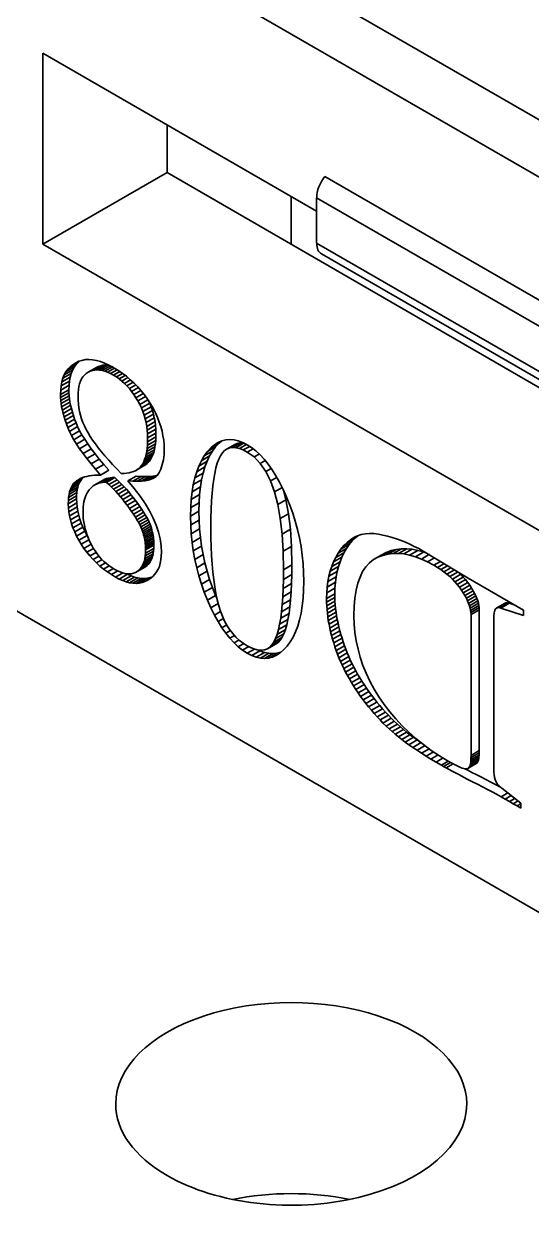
# Model space of a CAD drawing. Header units: millimetres. Extents: x -70 to 70, y -99 to 99.
# Drawn here: x 20.6 to 24.94, y -39.82 to -29.53 of the extents above; entities that cross this region are included whole.
import ezdxf

# ---------------------------------------------------------------- set-up
doc = ezdxf.new("R2010")
doc.units = ezdxf.units.MM
doc.layers.add('粗实线层', color=7, linetype='Continuous', lineweight=35)

msp = doc.modelspace()

# ---------------------------------------------------------------- linework, layer by layer
at = {"layer": '粗实线层', "color": 7, "lineweight": 35}
for p, q in [((31.012, -33.824), (20.123, -27.537)), ((30.8, -34.191), (19.911, -27.904)), ((20.759, -31.415), (20.759, -29.782)), ((20.759, -29.782), (23.098, -31.132)), ((21.82, -30.803), (21.82, -30.395)), ((20.759, -31.415), (21.82, -30.803)), ((29.952, -35.498), (21.82, -30.803)), ((27.412, -33.285), (23.169, -30.836)), ((22.881, -31.415), (22.881, -31.007)), ((23.098, -31.407), (23.098, -31.018)), ((23.098, -31.018), (27.341, -33.468)), ((29.952, -36.722), (20.759, -31.415)), ((27.341, -33.856), (23.098, -31.407)), ((27.382, -33.948), (23.14, -31.498)), ((20.942, -32.533), (21.013, -32.492)), ((20.956, -32.507), (21.027, -32.466)), ((20.956, -32.507), (20.973, -32.484)), ((20.973, -32.484), (21.044, -32.443)), ((20.973, -32.484), (20.992, -32.463)), ((20.992, -32.463), (21.063, -32.422)), ((20.992, -32.463), (21.014, -32.445)), ((21.001, -32.52), (21.013, -32.492)), ((21.013, -32.492), (21.027, -32.466)), ((21.014, -32.445), (21.053, -32.422)), ((21.014, -32.445), (21.039, -32.429)), ((21.027, -32.466), (21.044, -32.443)), ((21.039, -32.429), (21.065, -32.416)), ((21.044, -32.443), (21.063, -32.422)), ((21.063, -32.422), (21.073, -32.414)), ((21.065, -32.416), (21.093, -32.408)), ((21.093, -32.408), (21.122, -32.402)), ((21.122, -32.402), (21.152, -32.401)), ((21.145, -32.51), (21.216, -32.469)), ((21.152, -32.401), (21.184, -32.403)), ((21.163, -32.501), (21.234, -32.46)), ((21.182, -32.495), (21.253, -32.454)), ((21.201, -32.491), (21.182, -32.495)), ((21.184, -32.403), (21.216, -32.408)), ((21.201, -32.491), (21.272, -32.45)), ((21.222, -32.49), (21.201, -32.491)), ((21.216, -32.408), (21.25, -32.418)), ((21.234, -32.46), (21.216, -32.469)), ((21.222, -32.49), (21.292, -32.449)), ((21.243, -32.491), (21.222, -32.49)), ((21.253, -32.454), (21.234, -32.46)), ((21.243, -32.491), (21.314, -32.45)), ((21.265, -32.495), (21.243, -32.491)), ((21.25, -32.418), (21.286, -32.431)), ((21.272, -32.45), (21.253, -32.454)), ((21.265, -32.495), (21.336, -32.454)), ((21.292, -32.449), (21.272, -32.45)), ((21.286, -32.431), (21.322, -32.448)), ((21.288, -32.501), (21.359, -32.46)), ((21.314, -32.45), (21.292, -32.449)), ((21.312, -32.51), (21.372, -32.475)), ((21.336, -32.454), (21.314, -32.45)), ((21.322, -32.448), (21.36, -32.468)), ((21.337, -32.521), (21.394, -32.488)), ((21.36, -32.468), (21.399, -32.492)), ((21.399, -32.492), (21.436, -32.517)), ((20.915, -32.626), (20.985, -32.585)), ((20.915, -32.626), (20.921, -32.592)), ((20.921, -32.592), (20.992, -32.551)), ((20.921, -32.592), (20.93, -32.561)), ((20.93, -32.561), (21.001, -32.52)), ((20.93, -32.561), (20.942, -32.533)), ((20.942, -32.533), (20.956, -32.507)), ((20.982, -32.621), (20.985, -32.585)), ((20.985, -32.585), (20.992, -32.551)), ((20.992, -32.551), (21.001, -32.52)), ((21.081, -32.586), (21.073, -32.608)), ((21.09, -32.567), (21.081, -32.586)), ((21.101, -32.549), (21.09, -32.567)), ((21.114, -32.534), (21.101, -32.549)), ((21.129, -32.521), (21.114, -32.534)), ((21.145, -32.51), (21.129, -32.521)), ((21.163, -32.501), (21.145, -32.51)), ((21.182, -32.495), (21.163, -32.501)), ((21.288, -32.501), (21.265, -32.495)), ((21.312, -32.51), (21.288, -32.501)), ((21.337, -32.521), (21.312, -32.51)), ((21.362, -32.535), (21.337, -32.521)), ((21.362, -32.535), (21.417, -32.504)), ((21.387, -32.55), (21.362, -32.535)), ((21.387, -32.55), (21.44, -32.52)), ((21.411, -32.567), (21.387, -32.55)), ((21.411, -32.567), (21.463, -32.537)), ((21.434, -32.585), (21.411, -32.567)), ((21.434, -32.585), (21.486, -32.555)), ((21.456, -32.605), (21.434, -32.585)), ((21.436, -32.517), (21.472, -32.544)), ((21.456, -32.605), (21.508, -32.575)), ((21.472, -32.544), (21.506, -32.573)), ((21.477, -32.626), (21.531, -32.595)), ((21.506, -32.573), (21.539, -32.603)), ((20.91, -32.701), (20.98, -32.66)), ((20.91, -32.701), (20.911, -32.662)), ((20.91, -32.726), (20.981, -32.685)), ((20.911, -32.662), (20.982, -32.621)), ((20.911, -32.662), (20.915, -32.626)), ((20.98, -32.66), (20.982, -32.621)), ((20.981, -32.685), (20.98, -32.66)), ((20.983, -32.71), (20.981, -32.685)), ((21.06, -32.686), (21.059, -32.716)), ((21.062, -32.657), (21.06, -32.686)), ((21.067, -32.632), (21.062, -32.657)), ((21.073, -32.608), (21.067, -32.632)), ((21.477, -32.626), (21.456, -32.605)), ((21.498, -32.649), (21.477, -32.626)), ((21.498, -32.649), (21.553, -32.617)), ((21.517, -32.673), (21.498, -32.649)), ((21.517, -32.673), (21.575, -32.64)), ((21.536, -32.699), (21.517, -32.673)), ((21.536, -32.699), (21.596, -32.665)), ((21.539, -32.603), (21.57, -32.635)), ((21.554, -32.727), (21.617, -32.69)), ((21.57, -32.635), (21.599, -32.668)), ((21.599, -32.668), (21.627, -32.704)), ((20.91, -32.726), (20.91, -32.701)), ((20.912, -32.751), (20.91, -32.726)), ((20.912, -32.751), (20.983, -32.71)), ((20.915, -32.778), (20.912, -32.751)), ((20.915, -32.778), (20.986, -32.737)), ((20.919, -32.805), (20.915, -32.778)), ((20.919, -32.805), (20.99, -32.764)), ((20.925, -32.833), (20.996, -32.792)), ((20.986, -32.737), (20.983, -32.71)), ((20.99, -32.764), (20.986, -32.737)), ((20.996, -32.792), (20.99, -32.764)), ((21.003, -32.82), (20.996, -32.792)), ((21.059, -32.716), (21.06, -32.748)), ((21.06, -32.748), (21.062, -32.781)), ((21.062, -32.781), (21.067, -32.813)), ((21.554, -32.727), (21.536, -32.699)), ((21.571, -32.755), (21.554, -32.727)), ((21.571, -32.755), (21.642, -32.715)), ((21.587, -32.785), (21.571, -32.755)), ((21.587, -32.785), (21.657, -32.744)), ((21.601, -32.815), (21.587, -32.785)), ((21.601, -32.815), (21.672, -32.774)), ((21.627, -32.704), (21.653, -32.74)), ((21.653, -32.74), (21.678, -32.779)), ((21.672, -32.774), (21.662, -32.755)), ((21.684, -32.805), (21.672, -32.774)), ((21.678, -32.779), (21.7, -32.818)), ((20.925, -32.833), (20.919, -32.805)), ((20.932, -32.861), (20.925, -32.833)), ((20.932, -32.861), (21.003, -32.82)), ((20.94, -32.89), (20.932, -32.861)), ((20.94, -32.89), (21.011, -32.85)), ((20.949, -32.92), (20.94, -32.89)), ((20.949, -32.92), (21.02, -32.88)), ((21.011, -32.85), (21.003, -32.82)), ((21.02, -32.88), (21.011, -32.85)), ((21.03, -32.91), (21.02, -32.88)), ((21.067, -32.813), (21.073, -32.845)), ((21.073, -32.845), (21.081, -32.876)), ((21.081, -32.876), (21.09, -32.907)), ((21.613, -32.846), (21.601, -32.815)), ((21.613, -32.846), (21.684, -32.805)), ((21.624, -32.877), (21.613, -32.846)), ((21.624, -32.877), (21.695, -32.836)), ((21.633, -32.908), (21.624, -32.877)), ((21.633, -32.908), (21.704, -32.867)), ((21.641, -32.94), (21.711, -32.899)), ((21.695, -32.836), (21.684, -32.805)), ((21.704, -32.867), (21.695, -32.836)), ((21.7, -32.818), (21.72, -32.857)), ((21.711, -32.899), (21.704, -32.867)), ((21.717, -32.931), (21.711, -32.899)), ((21.72, -32.857), (21.738, -32.896)), ((21.738, -32.896), (21.753, -32.935)), ((20.96, -32.951), (20.949, -32.92)), ((20.96, -32.951), (21.03, -32.91)), ((20.971, -32.983), (20.96, -32.951)), ((20.971, -32.983), (21.042, -32.942)), ((20.985, -33.015), (20.971, -32.983)), ((20.985, -33.015), (21.056, -32.974)), ((21.042, -32.942), (21.03, -32.91)), ((21.056, -32.974), (21.042, -32.942)), ((21.073, -33.009), (21.056, -32.974)), ((21.09, -32.907), (21.101, -32.938)), ((21.101, -32.938), (21.114, -32.968)), ((21.114, -32.968), (21.129, -32.999)), ((21.129, -32.999), (21.145, -33.028)), ((21.641, -32.94), (21.633, -32.908)), ((21.646, -32.972), (21.641, -32.94)), ((21.646, -32.972), (21.717, -32.931)), ((21.651, -33.004), (21.646, -32.972)), ((21.651, -33.004), (21.721, -32.963)), ((21.653, -33.037), (21.651, -33.004)), ((21.653, -33.037), (21.724, -32.996)), ((21.721, -32.963), (21.717, -32.931)), ((21.724, -32.996), (21.721, -32.963)), ((21.725, -33.029), (21.724, -32.996)), ((21.753, -32.935), (21.766, -32.974)), ((21.766, -32.974), (21.777, -33.013)), ((21.002, -33.05), (20.985, -33.015)), ((21.002, -33.05), (21.073, -33.009)), ((21.022, -33.086), (21.002, -33.05)), ((21.022, -33.086), (21.093, -33.045)), ((21.046, -33.124), (21.022, -33.086)), ((21.046, -33.124), (21.116, -33.083)), ((21.093, -33.045), (21.073, -33.009)), ((21.116, -33.083), (21.093, -33.045)), ((21.143, -33.122), (21.116, -33.083)), ((21.145, -33.028), (21.164, -33.059)), ((21.164, -33.059), (21.184, -33.09)), ((21.184, -33.09), (21.207, -33.122)), ((21.652, -33.133), (21.723, -33.092)), ((21.652, -33.133), (21.653, -33.103)), ((21.654, -33.07), (21.653, -33.037)), ((21.653, -33.103), (21.724, -33.062)), ((21.653, -33.103), (21.654, -33.07)), ((21.654, -33.07), (21.725, -33.029)), ((21.72, -33.121), (21.723, -33.092)), ((21.723, -33.092), (21.724, -33.062)), ((21.724, -33.062), (21.725, -33.029)), ((21.777, -33.013), (21.785, -33.052)), ((21.785, -33.052), (21.791, -33.091)), ((21.791, -33.091), (21.795, -33.13)), ((22.224, -33.131), (22.273, -33.103)), ((22.256, -33.11), (22.288, -33.096)), ((22.265, -33.116), (22.288, -33.096)), ((22.288, -33.096), (22.321, -33.087)), ((22.321, -33.087), (22.356, -33.084)), ((22.356, -33.084), (22.392, -33.087)), ((22.392, -33.087), (22.428, -33.095)), ((22.428, -33.095), (22.466, -33.109)), ((22.466, -33.109), (22.505, -33.129)), ((21.072, -33.163), (21.046, -33.124)), ((21.072, -33.163), (21.143, -33.122)), ((21.102, -33.205), (21.072, -33.163)), ((21.102, -33.205), (21.172, -33.164)), ((21.134, -33.248), (21.102, -33.205)), ((21.134, -33.248), (21.205, -33.207)), ((21.172, -33.164), (21.143, -33.122)), ((21.205, -33.207), (21.172, -33.164)), ((21.241, -33.252), (21.205, -33.207)), ((21.207, -33.122), (21.232, -33.155)), ((21.232, -33.155), (21.26, -33.189)), ((21.26, -33.189), (21.289, -33.225)), ((21.635, -33.235), (21.706, -33.195)), ((21.635, -33.235), (21.641, -33.213)), ((21.641, -33.213), (21.712, -33.172)), ((21.641, -33.213), (21.646, -33.188)), ((21.646, -33.188), (21.716, -33.147)), ((21.646, -33.188), (21.649, -33.162)), ((21.649, -33.162), (21.72, -33.121)), ((21.649, -33.162), (21.652, -33.133)), ((21.699, -33.215), (21.706, -33.195)), ((21.706, -33.195), (21.712, -33.172)), ((21.712, -33.172), (21.716, -33.147)), ((21.716, -33.147), (21.72, -33.121)), ((21.796, -33.192), (21.794, -33.214)), ((21.795, -33.13), (21.796, -33.169)), ((21.796, -33.169), (21.796, -33.192)), ((22.137, -33.225), (22.208, -33.184)), ((22.137, -33.225), (22.165, -33.188)), ((22.165, -33.188), (22.235, -33.148)), ((22.165, -33.188), (22.194, -33.157)), ((22.184, -33.225), (22.208, -33.184)), ((22.194, -33.157), (22.265, -33.116)), ((22.194, -33.157), (22.224, -33.131)), ((22.208, -33.184), (22.235, -33.148)), ((22.224, -33.131), (22.256, -33.11)), ((22.235, -33.148), (22.265, -33.116)), ((22.293, -33.198), (22.276, -33.223)), ((22.312, -33.179), (22.293, -33.198)), ((22.333, -33.165), (22.312, -33.179)), ((22.333, -33.165), (22.404, -33.124)), ((22.356, -33.156), (22.333, -33.165)), ((22.356, -33.156), (22.427, -33.116)), ((22.382, -33.153), (22.356, -33.156)), ((22.382, -33.153), (22.453, -33.112)), ((22.409, -33.155), (22.382, -33.153)), ((22.427, -33.116), (22.404, -33.124)), ((22.409, -33.155), (22.48, -33.114)), ((22.439, -33.162), (22.409, -33.155)), ((22.453, -33.112), (22.427, -33.116)), ((22.439, -33.162), (22.5, -33.127)), ((22.471, -33.174), (22.439, -33.162)), ((22.48, -33.114), (22.453, -33.112)), ((22.471, -33.174), (22.526, -33.143)), ((22.505, -33.192), (22.471, -33.174)), ((22.505, -33.129), (22.542, -33.153)), ((22.505, -33.192), (22.555, -33.163)), ((22.564, -33.234), (22.505, -33.192)), ((22.542, -33.153), (22.579, -33.182)), ((22.564, -33.234), (22.608, -33.209)), ((22.579, -33.182), (22.615, -33.215)), ((21.17, -33.293), (21.134, -33.248)), ((21.17, -33.293), (21.241, -33.252)), ((21.209, -33.339), (21.17, -33.293)), ((21.209, -33.339), (21.28, -33.298)), ((21.28, -33.298), (21.241, -33.252)), ((21.322, -33.347), (21.28, -33.298)), ((21.289, -33.225), (21.321, -33.261)), ((21.321, -33.261), (21.354, -33.298)), ((21.354, -33.298), (21.39, -33.336)), ((21.549, -33.351), (21.62, -33.31)), ((21.564, -33.342), (21.635, -33.301)), ((21.578, -33.332), (21.649, -33.291)), ((21.591, -33.32), (21.661, -33.279)), ((21.591, -33.32), (21.602, -33.307)), ((21.602, -33.307), (21.672, -33.266)), ((21.602, -33.307), (21.612, -33.292)), ((21.612, -33.292), (21.682, -33.251)), ((21.612, -33.292), (21.621, -33.275)), ((21.62, -33.31), (21.635, -33.301)), ((21.621, -33.275), (21.691, -33.234)), ((21.621, -33.275), (21.628, -33.256)), ((21.628, -33.256), (21.699, -33.215)), ((21.628, -33.256), (21.635, -33.235)), ((21.635, -33.301), (21.649, -33.291)), ((21.649, -33.291), (21.661, -33.279)), ((21.661, -33.279), (21.672, -33.266)), ((21.672, -33.266), (21.682, -33.251)), ((21.682, -33.251), (21.691, -33.234)), ((21.691, -33.234), (21.699, -33.215)), ((21.779, -33.299), (21.773, -33.318)), ((21.784, -33.278), (21.779, -33.299)), ((21.789, -33.258), (21.784, -33.278)), ((21.792, -33.236), (21.789, -33.258)), ((21.794, -33.214), (21.792, -33.236)), ((22.073, -33.36), (22.092, -33.311)), ((22.092, -33.311), (22.113, -33.266)), ((22.092, -33.311), (22.162, -33.27)), ((22.113, -33.266), (22.137, -33.225)), ((22.113, -33.266), (22.184, -33.225)), ((22.144, -33.319), (22.162, -33.27)), ((22.162, -33.27), (22.184, -33.225)), ((22.249, -33.288), (22.238, -33.328)), ((22.262, -33.253), (22.249, -33.288)), ((22.276, -33.223), (22.262, -33.253)), ((22.617, -33.29), (22.564, -33.234)), ((22.615, -33.215), (22.65, -33.253)), ((22.617, -33.29), (22.659, -33.265)), ((22.663, -33.358), (22.617, -33.29)), ((22.65, -33.253), (22.684, -33.296)), ((22.684, -33.296), (22.717, -33.343)), ((21.034, -33.448), (21.097, -33.411)), ((21.078, -33.419), (21.095, -33.412)), ((21.092, -33.42), (21.104, -33.407)), ((21.095, -33.412), (21.114, -33.405)), ((21.114, -33.405), (21.134, -33.4)), ((21.134, -33.4), (21.155, -33.395)), ((21.155, -33.395), (21.177, -33.392)), ((21.177, -33.392), (21.2, -33.39)), ((21.2, -33.39), (21.225, -33.388)), ((21.251, -33.388), (21.209, -33.339)), ((21.225, -33.388), (21.251, -33.388)), ((21.233, -33.459), (21.303, -33.418)), ((21.249, -33.455), (21.32, -33.414)), ((21.251, -33.388), (21.322, -33.347)), ((21.266, -33.452), (21.337, -33.411)), ((21.284, -33.45), (21.355, -33.41)), ((21.303, -33.418), (21.288, -33.424)), ((21.303, -33.451), (21.374, -33.41)), ((21.32, -33.414), (21.303, -33.418)), ((21.337, -33.411), (21.32, -33.414)), ((21.355, -33.41), (21.337, -33.411)), ((21.374, -33.41), (21.355, -33.41)), ((21.394, -33.428), (21.374, -33.41)), ((21.39, -33.336), (21.429, -33.375)), ((21.429, -33.375), (21.452, -33.375)), ((21.452, -33.375), (21.474, -33.373)), ((21.474, -33.373), (21.495, -33.37)), ((21.486, -33.438), (21.556, -33.397)), ((21.495, -33.37), (21.514, -33.365)), ((21.514, -33.365), (21.532, -33.359)), ((21.527, -33.441), (21.598, -33.4)), ((21.532, -33.359), (21.549, -33.351)), ((21.549, -33.351), (21.564, -33.342)), ((21.598, -33.4), (21.556, -33.397)), ((21.564, -33.342), (21.578, -33.332)), ((21.565, -33.442), (21.636, -33.401)), ((21.578, -33.332), (21.591, -33.32)), ((21.636, -33.401), (21.598, -33.4)), ((21.6, -33.441), (21.671, -33.4)), ((21.631, -33.438), (21.702, -33.397)), ((21.671, -33.4), (21.636, -33.401)), ((21.659, -33.432), (21.73, -33.391)), ((21.702, -33.397), (21.671, -33.4)), ((21.684, -33.424), (21.725, -33.4)), ((21.705, -33.415), (21.684, -33.424)), ((21.73, -33.391), (21.702, -33.397)), ((21.723, -33.403), (21.705, -33.415)), ((21.738, -33.389), (21.723, -33.403)), ((21.737, -33.389), (21.73, -33.391)), ((21.749, -33.373), (21.738, -33.389)), ((21.758, -33.355), (21.749, -33.373)), ((21.766, -33.337), (21.758, -33.355)), ((21.773, -33.318), (21.766, -33.337)), ((22.044, -33.47), (22.057, -33.413)), ((22.057, -33.413), (22.073, -33.36)), ((22.057, -33.413), (22.128, -33.372)), ((22.073, -33.36), (22.144, -33.319)), ((22.115, -33.429), (22.128, -33.372)), ((22.128, -33.372), (22.144, -33.319)), ((22.227, -33.374), (22.219, -33.424)), ((22.238, -33.328), (22.227, -33.374)), ((22.663, -33.358), (22.709, -33.331)), ((22.704, -33.439), (22.663, -33.358)), ((22.704, -33.439), (22.757, -33.408)), ((22.717, -33.343), (22.749, -33.394)), ((22.749, -33.394), (22.781, -33.45)), ((20.982, -33.554), (21.053, -33.513)), ((20.987, -33.531), (21.058, -33.491)), ((20.987, -33.531), (20.994, -33.511)), ((20.994, -33.511), (21.064, -33.47)), ((20.994, -33.511), (21.002, -33.492)), ((21.002, -33.492), (21.072, -33.451)), ((21.002, -33.492), (21.011, -33.475)), ((21.011, -33.475), (21.082, -33.434)), ((21.011, -33.475), (21.021, -33.461)), ((21.021, -33.461), (21.092, -33.42)), ((21.021, -33.461), (21.034, -33.448)), ((21.034, -33.448), (21.047, -33.437)), ((21.047, -33.437), (21.076, -33.42)), ((21.047, -33.437), (21.062, -33.428)), ((21.05, -33.538), (21.053, -33.513)), ((21.053, -33.513), (21.058, -33.491)), ((21.058, -33.491), (21.064, -33.47)), ((21.062, -33.428), (21.078, -33.419)), ((21.064, -33.47), (21.072, -33.451)), ((21.072, -33.451), (21.082, -33.434)), ((21.082, -33.434), (21.092, -33.42)), ((21.154, -33.516), (21.144, -33.531)), ((21.165, -33.503), (21.154, -33.516)), ((21.176, -33.491), (21.165, -33.503)), ((21.189, -33.481), (21.176, -33.491)), ((21.203, -33.472), (21.189, -33.481)), ((21.203, -33.472), (21.273, -33.431)), ((21.217, -33.465), (21.203, -33.472)), ((21.217, -33.465), (21.288, -33.424)), ((21.233, -33.459), (21.217, -33.465)), ((21.249, -33.455), (21.233, -33.459)), ((21.266, -33.452), (21.249, -33.455)), ((21.284, -33.45), (21.266, -33.452)), ((21.288, -33.424), (21.273, -33.431)), ((21.303, -33.451), (21.284, -33.45)), ((21.323, -33.469), (21.303, -33.451)), ((21.323, -33.469), (21.394, -33.428)), ((21.343, -33.488), (21.323, -33.469)), ((21.343, -33.488), (21.413, -33.448)), ((21.363, -33.509), (21.343, -33.488)), ((21.363, -33.509), (21.433, -33.468)), ((21.382, -33.529), (21.363, -33.509)), ((21.382, -33.529), (21.453, -33.489)), ((21.413, -33.448), (21.394, -33.428)), ((21.402, -33.551), (21.472, -33.51)), ((21.433, -33.468), (21.413, -33.448)), ((21.453, -33.489), (21.433, -33.468)), ((21.472, -33.51), (21.453, -33.489)), ((21.492, -33.533), (21.472, -33.51)), ((21.527, -33.441), (21.486, -33.438)), ((21.486, -33.438), (21.54, -33.504)), ((21.565, -33.442), (21.527, -33.441)), ((21.54, -33.504), (21.589, -33.568)), ((21.6, -33.441), (21.565, -33.442)), ((21.631, -33.438), (21.6, -33.441)), ((21.659, -33.432), (21.631, -33.438)), ((21.684, -33.424), (21.659, -33.432)), ((22.034, -33.531), (22.044, -33.47)), ((22.034, -33.531), (22.105, -33.49)), ((22.044, -33.47), (22.115, -33.429)), ((22.098, -33.556), (22.105, -33.49)), ((22.105, -33.49), (22.115, -33.429)), ((22.211, -33.48), (22.205, -33.542)), ((22.219, -33.424), (22.211, -33.48)), ((22.738, -33.533), (22.704, -33.439)), ((22.738, -33.533), (22.808, -33.492)), ((22.781, -33.45), (22.812, -33.511)), ((22.812, -33.511), (22.841, -33.576)), ((22.836, -33.599), (22.816, -33.52)), ((20.976, -33.634), (21.047, -33.593)), ((20.976, -33.634), (20.977, -33.605)), ((20.977, -33.605), (21.047, -33.565)), ((20.977, -33.605), (20.979, -33.579)), ((20.979, -33.579), (21.05, -33.538)), ((20.979, -33.579), (20.982, -33.554)), ((20.982, -33.554), (20.987, -33.531)), ((21.047, -33.565), (21.05, -33.538)), ((21.047, -33.593), (21.047, -33.565)), ((21.048, -33.627), (21.047, -33.593)), ((21.11, -33.617), (21.106, -33.637)), ((21.115, -33.598), (21.11, -33.617)), ((21.12, -33.58), (21.115, -33.598)), ((21.127, -33.562), (21.12, -33.58)), ((21.135, -33.546), (21.127, -33.562)), ((21.144, -33.531), (21.135, -33.546)), ((21.402, -33.551), (21.382, -33.529)), ((21.421, -33.574), (21.402, -33.551)), ((21.421, -33.574), (21.492, -33.533)), ((21.441, -33.597), (21.421, -33.574)), ((21.441, -33.597), (21.511, -33.557)), ((21.46, -33.622), (21.441, -33.597)), ((21.46, -33.622), (21.531, -33.581)), ((21.479, -33.647), (21.46, -33.622)), ((21.479, -33.647), (21.55, -33.606)), ((21.511, -33.557), (21.492, -33.533)), ((21.531, -33.581), (21.511, -33.557)), ((21.55, -33.606), (21.531, -33.581)), ((21.569, -33.632), (21.55, -33.606)), ((21.589, -33.568), (21.632, -33.632)), ((22.023, -33.666), (22.027, -33.596)), ((22.027, -33.596), (22.034, -33.531)), ((22.027, -33.596), (22.098, -33.556)), ((22.093, -33.625), (22.098, -33.556)), ((22.2, -33.608), (22.197, -33.68)), ((22.205, -33.542), (22.2, -33.608)), ((22.766, -33.64), (22.738, -33.533)), ((22.766, -33.64), (22.836, -33.599)), ((22.858, -33.719), (22.836, -33.599)), ((22.841, -33.576), (22.869, -33.645)), ((20.977, -33.668), (20.976, -33.634)), ((20.977, -33.668), (21.048, -33.627)), ((20.98, -33.702), (20.977, -33.668)), ((20.98, -33.702), (21.051, -33.661)), ((20.986, -33.736), (20.98, -33.702)), ((20.986, -33.736), (21.057, -33.696)), ((21.051, -33.661), (21.048, -33.627)), ((21.057, -33.696), (21.051, -33.661)), ((21.065, -33.73), (21.057, -33.696)), ((21.104, -33.659), (21.102, -33.681)), ((21.102, -33.681), (21.102, -33.704)), ((21.102, -33.704), (21.102, -33.733)), ((21.106, -33.637), (21.104, -33.659)), ((21.499, -33.673), (21.479, -33.647)), ((21.499, -33.673), (21.569, -33.632)), ((21.517, -33.699), (21.499, -33.673)), ((21.517, -33.699), (21.588, -33.658)), ((21.534, -33.724), (21.517, -33.699)), ((21.534, -33.724), (21.605, -33.683)), ((21.55, -33.747), (21.534, -33.724)), ((21.55, -33.747), (21.62, -33.706)), ((21.588, -33.658), (21.569, -33.632)), ((21.605, -33.683), (21.588, -33.658)), ((21.62, -33.706), (21.605, -33.683)), ((21.634, -33.729), (21.62, -33.706)), ((21.632, -33.632), (21.669, -33.694)), ((21.669, -33.694), (21.701, -33.756)), ((22.021, -33.739), (22.023, -33.666)), ((22.021, -33.739), (22.092, -33.698)), ((22.023, -33.666), (22.093, -33.625)), ((22.092, -33.698), (22.093, -33.625)), ((22.093, -33.774), (22.092, -33.698)), ((22.197, -33.68), (22.195, -33.757)), ((22.787, -33.76), (22.766, -33.64)), ((22.787, -33.76), (22.858, -33.719)), ((22.874, -33.852), (22.858, -33.719)), ((22.869, -33.645), (22.894, -33.713)), ((22.894, -33.713), (22.916, -33.783)), ((20.994, -33.771), (20.986, -33.736)), ((20.994, -33.771), (21.065, -33.73)), ((21.004, -33.805), (20.994, -33.771)), ((21.004, -33.805), (21.075, -33.765)), ((21.016, -33.84), (21.004, -33.805)), ((21.016, -33.84), (21.087, -33.799)), ((21.075, -33.765), (21.065, -33.73)), ((21.087, -33.799), (21.075, -33.765)), ((21.101, -33.834), (21.087, -33.799)), ((21.102, -33.733), (21.104, -33.761)), ((21.104, -33.761), (21.108, -33.79)), ((21.108, -33.79), (21.113, -33.818)), ((21.113, -33.818), (21.12, -33.847)), ((21.563, -33.77), (21.55, -33.747)), ((21.563, -33.77), (21.634, -33.729)), ((21.576, -33.791), (21.563, -33.77)), ((21.576, -33.791), (21.647, -33.751)), ((21.587, -33.812), (21.576, -33.791)), ((21.587, -33.812), (21.658, -33.771)), ((21.596, -33.831), (21.587, -33.812)), ((21.596, -33.831), (21.667, -33.791)), ((21.604, -33.85), (21.675, -33.809)), ((21.611, -33.867), (21.682, -33.826)), ((21.647, -33.751), (21.634, -33.729)), ((21.658, -33.771), (21.647, -33.751)), ((21.667, -33.791), (21.658, -33.771)), ((21.675, -33.809), (21.667, -33.791)), ((21.682, -33.826), (21.675, -33.809)), ((21.687, -33.842), (21.682, -33.826)), ((21.701, -33.756), (21.727, -33.817)), ((21.727, -33.817), (21.747, -33.876)), ((22.023, -33.815), (22.021, -33.739)), ((22.023, -33.815), (22.093, -33.774)), ((22.027, -33.89), (22.023, -33.815)), ((22.098, -33.849), (22.093, -33.774)), ((22.195, -33.757), (22.194, -33.839)), ((22.803, -33.893), (22.787, -33.76)), ((22.916, -33.783), (22.936, -33.854)), ((21.031, -33.875), (21.016, -33.84)), ((21.031, -33.875), (21.101, -33.834)), ((21.047, -33.91), (21.031, -33.875)), ((21.047, -33.91), (21.118, -33.869)), ((21.066, -33.945), (21.047, -33.91)), ((21.066, -33.945), (21.137, -33.904)), ((21.118, -33.869), (21.101, -33.834)), ((21.137, -33.904), (21.118, -33.869)), ((21.12, -33.847), (21.128, -33.875)), ((21.128, -33.875), (21.137, -33.902)), ((21.137, -33.902), (21.148, -33.93)), ((21.148, -33.93), (21.16, -33.958)), ((21.604, -33.85), (21.596, -33.831)), ((21.611, -33.867), (21.604, -33.85)), ((21.616, -33.883), (21.611, -33.867)), ((21.616, -33.883), (21.687, -33.842)), ((21.62, -33.899), (21.616, -33.883)), ((21.62, -33.899), (21.691, -33.858)), ((21.624, -33.914), (21.62, -33.899)), ((21.624, -33.914), (21.694, -33.873)), ((21.627, -33.929), (21.624, -33.914)), ((21.627, -33.929), (21.698, -33.888)), ((21.63, -33.944), (21.627, -33.929)), ((21.63, -33.944), (21.7, -33.903)), ((21.632, -33.959), (21.703, -33.918)), ((21.634, -33.973), (21.705, -33.932)), ((21.691, -33.858), (21.687, -33.842)), ((21.694, -33.873), (21.691, -33.858)), ((21.698, -33.888), (21.694, -33.873)), ((21.7, -33.903), (21.698, -33.888)), ((21.703, -33.918), (21.7, -33.903)), ((21.705, -33.932), (21.703, -33.918)), ((21.706, -33.947), (21.705, -33.932)), ((21.747, -33.876), (21.761, -33.935)), ((22.027, -33.89), (22.098, -33.849)), ((22.034, -33.964), (22.027, -33.89)), ((22.034, -33.964), (22.105, -33.923)), ((22.105, -33.923), (22.098, -33.849)), ((22.115, -33.996), (22.105, -33.923)), ((22.194, -33.839), (22.195, -33.922)), ((22.195, -33.922), (22.197, -34.002)), ((22.803, -33.893), (22.874, -33.852)), ((22.812, -34.039), (22.803, -33.893)), ((22.883, -33.998), (22.874, -33.852)), ((22.936, -33.854), (22.952, -33.926)), ((22.952, -33.926), (22.965, -33.998)), ((23.358, -33.964), (23.429, -33.924)), ((23.387, -33.941), (23.434, -33.914)), ((23.387, -33.941), (23.416, -33.923)), ((23.402, -33.951), (23.429, -33.924)), ((23.416, -33.923), (23.448, -33.908)), ((23.429, -33.924), (23.449, -33.907)), ((23.448, -33.908), (23.48, -33.897)), ((23.48, -33.897), (23.515, -33.89)), ((23.515, -33.89), (23.55, -33.887)), ((23.55, -33.887), (23.587, -33.889)), ((23.587, -33.889), (23.626, -33.894)), ((23.626, -33.894), (23.665, -33.902)), ((23.665, -33.902), (23.704, -33.912)), ((23.704, -33.912), (23.743, -33.922)), ((23.743, -33.922), (23.782, -33.935)), ((21.087, -33.98), (21.066, -33.945)), ((21.087, -33.98), (21.158, -33.939)), ((21.11, -34.015), (21.087, -33.98)), ((21.11, -34.015), (21.171, -33.98)), ((21.135, -34.048), (21.11, -34.015)), ((21.135, -34.048), (21.191, -34.015)), ((21.16, -33.958), (21.174, -33.985)), ((21.174, -33.985), (21.189, -34.012)), ((21.189, -34.012), (21.205, -34.037)), ((21.632, -33.959), (21.63, -33.944)), ((21.634, -33.973), (21.632, -33.959)), ((21.635, -33.988), (21.634, -33.973)), ((21.635, -33.988), (21.706, -33.947)), ((21.636, -34.002), (21.635, -33.988)), ((21.636, -34.002), (21.707, -33.961)), ((21.637, -34.016), (21.636, -34.002)), ((21.637, -34.016), (21.708, -33.975)), ((21.637, -34.029), (21.708, -33.989)), ((21.637, -34.055), (21.707, -34.015)), ((21.637, -34.029), (21.637, -34.016)), ((21.637, -34.055), (21.637, -34.029)), ((21.705, -34.039), (21.707, -34.015)), ((21.707, -33.961), (21.706, -33.947)), ((21.708, -33.975), (21.707, -33.961)), ((21.707, -34.015), (21.708, -33.989)), ((21.708, -33.989), (21.708, -33.975)), ((21.761, -33.935), (21.77, -33.993)), ((21.77, -33.993), (21.772, -34.05)), ((22.044, -34.037), (22.034, -33.964)), ((22.044, -34.037), (22.115, -33.996)), ((22.128, -34.068), (22.115, -33.996)), ((22.197, -34.002), (22.2, -34.077)), ((22.812, -34.039), (22.883, -33.998)), ((22.886, -34.157), (22.883, -33.998)), ((22.965, -33.998), (22.975, -34.072)), ((23.283, -34.057), (23.353, -34.016)), ((23.283, -34.057), (23.306, -34.023)), ((23.306, -34.023), (23.377, -33.982)), ((23.306, -34.023), (23.331, -33.992)), ((23.331, -33.992), (23.402, -33.951)), ((23.331, -33.992), (23.358, -33.964)), ((23.332, -34.052), (23.353, -34.016)), ((23.353, -34.016), (23.377, -33.982)), ((23.358, -33.964), (23.387, -33.941)), ((23.377, -33.982), (23.402, -33.951)), ((23.664, -34.075), (23.735, -34.034)), ((23.735, -34.034), (23.693, -34.05)), ((23.707, -34.065), (23.778, -34.024)), ((23.778, -34.024), (23.735, -34.034)), ((23.752, -34.059), (23.822, -34.019)), ((23.822, -34.019), (23.778, -34.024)), ((23.782, -33.935), (23.82, -33.948)), ((23.797, -34.059), (23.868, -34.018)), ((23.82, -33.948), (23.858, -33.963)), ((23.868, -34.018), (23.822, -34.019)), ((23.844, -34.063), (23.915, -34.023)), ((23.858, -33.963), (23.896, -33.98)), ((23.915, -34.023), (23.868, -34.018)), ((23.893, -34.073), (23.964, -34.032)), ((23.896, -33.98), (23.933, -33.998)), ((23.964, -34.032), (23.915, -34.023)), ((23.933, -33.998), (23.971, -34.017)), ((24.013, -34.046), (23.964, -34.032)), ((23.971, -34.017), (24.008, -34.038)), ((21.16, -34.08), (21.135, -34.048)), ((21.16, -34.08), (21.214, -34.049)), ((21.188, -34.11), (21.16, -34.08)), ((21.188, -34.11), (21.238, -34.081)), ((21.216, -34.139), (21.188, -34.11)), ((21.205, -34.037), (21.222, -34.061)), ((21.216, -34.139), (21.265, -34.11)), ((21.222, -34.061), (21.241, -34.084)), ((21.241, -34.084), (21.26, -34.106)), ((21.246, -34.166), (21.294, -34.138)), ((21.26, -34.106), (21.281, -34.126)), ((21.281, -34.126), (21.302, -34.145)), ((21.601, -34.176), (21.672, -34.135)), ((21.611, -34.16), (21.682, -34.119)), ((21.619, -34.142), (21.69, -34.102)), ((21.619, -34.142), (21.626, -34.123)), ((21.626, -34.123), (21.696, -34.082)), ((21.626, -34.123), (21.631, -34.102)), ((21.631, -34.102), (21.701, -34.061)), ((21.631, -34.102), (21.634, -34.08)), ((21.634, -34.08), (21.705, -34.039)), ((21.634, -34.08), (21.637, -34.055)), ((21.661, -34.149), (21.672, -34.135)), ((21.672, -34.135), (21.682, -34.119)), ((21.682, -34.119), (21.69, -34.102)), ((21.69, -34.102), (21.696, -34.082)), ((21.696, -34.082), (21.701, -34.061)), ((21.701, -34.061), (21.705, -34.039)), ((21.768, -34.114), (21.762, -34.142)), ((21.771, -34.083), (21.768, -34.114)), ((21.772, -34.05), (21.771, -34.083)), ((22.057, -34.109), (22.044, -34.037)), ((22.057, -34.109), (22.128, -34.068)), ((22.073, -34.181), (22.057, -34.109)), ((22.144, -34.14), (22.128, -34.068)), ((22.2, -34.077), (22.205, -34.149)), ((22.815, -34.198), (22.812, -34.039)), ((22.975, -34.072), (22.983, -34.146)), ((23.227, -34.17), (23.298, -34.129)), ((23.227, -34.17), (23.243, -34.13)), ((23.243, -34.13), (23.314, -34.089)), ((23.243, -34.13), (23.262, -34.092)), ((23.262, -34.092), (23.332, -34.052)), ((23.262, -34.092), (23.283, -34.057)), ((23.284, -34.17), (23.298, -34.129)), ((23.298, -34.129), (23.314, -34.089)), ((23.314, -34.089), (23.332, -34.052)), ((23.584, -34.111), (23.549, -34.139)), ((23.584, -34.111), (23.654, -34.07)), ((23.622, -34.09), (23.584, -34.111)), ((23.622, -34.09), (23.693, -34.05)), ((23.664, -34.075), (23.622, -34.09)), ((23.693, -34.05), (23.654, -34.07)), ((23.707, -34.065), (23.664, -34.075)), ((23.752, -34.059), (23.707, -34.065)), ((23.797, -34.059), (23.752, -34.059)), ((23.844, -34.063), (23.797, -34.059)), ((23.893, -34.073), (23.844, -34.063)), ((23.943, -34.087), (23.893, -34.073)), ((23.943, -34.087), (24.013, -34.046)), ((23.994, -34.106), (23.943, -34.087)), ((23.994, -34.106), (24.064, -34.065)), ((24.046, -34.13), (23.994, -34.106)), ((24.008, -34.038), (24.392, -34.27)), ((24.036, -34.055), (24.013, -34.046)), ((24.046, -34.13), (24.105, -34.097)), ((24.1, -34.159), (24.046, -34.13)), ((24.1, -34.159), (24.156, -34.127)), ((30.8, -40.478), (19.911, -34.191)), ((21.246, -34.166), (21.216, -34.139)), ((21.277, -34.192), (21.246, -34.166)), ((21.277, -34.192), (21.326, -34.164)), ((21.31, -34.216), (21.277, -34.192)), ((21.302, -34.145), (21.325, -34.163)), ((21.31, -34.216), (21.361, -34.187)), ((21.344, -34.239), (21.31, -34.216)), ((21.325, -34.163), (21.349, -34.18)), ((21.344, -34.239), (21.398, -34.208)), ((21.379, -34.261), (21.344, -34.239)), ((21.349, -34.18), (21.374, -34.195)), ((21.374, -34.195), (21.397, -34.207)), ((21.379, -34.261), (21.441, -34.225)), ((21.397, -34.207), (21.419, -34.217)), ((21.41, -34.277), (21.481, -34.237)), ((21.419, -34.217), (21.44, -34.225)), ((21.44, -34.225), (21.46, -34.23)), ((21.46, -34.23), (21.48, -34.233)), ((21.481, -34.237), (21.472, -34.232)), ((21.48, -34.233), (21.498, -34.234)), ((21.512, -34.25), (21.481, -34.237)), ((21.498, -34.234), (21.516, -34.232)), ((21.516, -34.232), (21.533, -34.228)), ((21.533, -34.228), (21.549, -34.222)), ((21.549, -34.222), (21.564, -34.213)), ((21.564, -34.213), (21.635, -34.172)), ((21.564, -34.213), (21.578, -34.202)), ((21.578, -34.202), (21.649, -34.161)), ((21.578, -34.202), (21.59, -34.19)), ((21.59, -34.19), (21.661, -34.149)), ((21.59, -34.19), (21.601, -34.176)), ((21.601, -34.176), (21.611, -34.16)), ((21.611, -34.16), (21.619, -34.142)), ((21.635, -34.172), (21.649, -34.161)), ((21.649, -34.161), (21.661, -34.149)), ((21.715, -34.237), (21.697, -34.255)), ((21.73, -34.216), (21.715, -34.237)), ((21.743, -34.194), (21.73, -34.216)), ((21.754, -34.169), (21.743, -34.194)), ((21.762, -34.142), (21.754, -34.169)), ((22.073, -34.181), (22.144, -34.14)), ((22.092, -34.251), (22.073, -34.181)), ((22.092, -34.251), (22.162, -34.211)), ((22.162, -34.211), (22.144, -34.14)), ((22.184, -34.28), (22.162, -34.211)), ((22.205, -34.149), (22.211, -34.218)), ((22.211, -34.218), (22.219, -34.283)), ((22.815, -34.198), (22.886, -34.157)), ((22.815, -34.28), (22.815, -34.198)), ((22.815, -34.28), (22.885, -34.239)), ((22.883, -34.316), (22.885, -34.239)), ((22.885, -34.239), (22.886, -34.157)), ((22.983, -34.146), (22.987, -34.221)), ((22.987, -34.221), (22.988, -34.298)), ((23.203, -34.254), (23.214, -34.211)), ((23.203, -34.254), (23.273, -34.213)), ((23.214, -34.211), (23.227, -34.17)), ((23.214, -34.211), (23.284, -34.17)), ((23.265, -34.259), (23.273, -34.213)), ((23.273, -34.213), (23.284, -34.17)), ((23.491, -34.213), (23.469, -34.26)), ((23.518, -34.173), (23.491, -34.213)), ((23.549, -34.139), (23.518, -34.173)), ((24.13, -34.178), (24.1, -34.159)), ((24.13, -34.178), (24.186, -34.146)), ((24.159, -34.196), (24.13, -34.178)), ((24.159, -34.196), (24.216, -34.164)), ((24.186, -34.216), (24.159, -34.196)), ((24.186, -34.216), (24.245, -34.182)), ((24.212, -34.236), (24.186, -34.216)), ((24.212, -34.236), (24.275, -34.2)), ((24.236, -34.257), (24.212, -34.236)), ((24.236, -34.257), (24.307, -34.216)), ((24.259, -34.278), (24.33, -34.237)), ((24.33, -34.237), (24.316, -34.224)), ((24.351, -34.26), (24.33, -34.237)), ((21.41, -34.277), (21.379, -34.261)), ((21.441, -34.291), (21.41, -34.277)), ((21.441, -34.291), (21.512, -34.25)), ((21.47, -34.301), (21.441, -34.291)), ((21.47, -34.301), (21.541, -34.261)), ((21.499, -34.309), (21.47, -34.301)), ((21.499, -34.309), (21.57, -34.268)), ((21.527, -34.313), (21.499, -34.309)), ((21.541, -34.261), (21.512, -34.25)), ((21.527, -34.313), (21.598, -34.272)), ((21.555, -34.314), (21.527, -34.313)), ((21.57, -34.268), (21.541, -34.261)), ((21.555, -34.314), (21.625, -34.273)), ((21.581, -34.312), (21.555, -34.314)), ((21.598, -34.272), (21.57, -34.268)), ((21.581, -34.312), (21.652, -34.271)), ((21.606, -34.306), (21.581, -34.312)), ((21.625, -34.273), (21.598, -34.272)), ((21.606, -34.306), (21.677, -34.265)), ((21.631, -34.298), (21.606, -34.306)), ((21.652, -34.271), (21.625, -34.273)), ((21.631, -34.298), (21.68, -34.27)), ((21.655, -34.286), (21.631, -34.298)), ((21.677, -34.265), (21.652, -34.271)), ((21.677, -34.272), (21.655, -34.286)), ((21.697, -34.255), (21.677, -34.272)), ((21.691, -34.261), (21.677, -34.265)), ((22.113, -34.321), (22.092, -34.251)), ((22.113, -34.321), (22.184, -34.28)), ((22.137, -34.39), (22.113, -34.321)), ((22.208, -34.349), (22.184, -34.28)), ((22.219, -34.283), (22.227, -34.344)), ((22.227, -34.344), (22.238, -34.401)), ((22.813, -34.357), (22.815, -34.28)), ((22.813, -34.357), (22.883, -34.316)), ((22.88, -34.388), (22.883, -34.316)), ((22.988, -34.298), (22.987, -34.372)), ((23.188, -34.346), (23.194, -34.299)), ((23.188, -34.346), (23.258, -34.305)), ((23.194, -34.299), (23.203, -34.254)), ((23.194, -34.299), (23.265, -34.259)), ((23.255, -34.354), (23.258, -34.305)), ((23.258, -34.305), (23.265, -34.259)), ((23.45, -34.313), (23.436, -34.373)), ((23.469, -34.26), (23.45, -34.313)), ((24.259, -34.278), (24.236, -34.257)), ((24.28, -34.3), (24.259, -34.278)), ((24.28, -34.3), (24.351, -34.26)), ((24.3, -34.323), (24.28, -34.3)), ((24.3, -34.323), (24.371, -34.282)), ((24.319, -34.347), (24.3, -34.323)), ((24.319, -34.347), (24.39, -34.306)), ((24.336, -34.371), (24.407, -34.33)), ((24.371, -34.282), (24.351, -34.26)), ((24.39, -34.306), (24.371, -34.282)), ((24.407, -34.33), (24.39, -34.306)), ((24.392, -34.27), (24.866, -34.544)), ((24.422, -34.354), (24.407, -34.33)), ((22.137, -34.39), (22.208, -34.349)), ((22.165, -34.458), (22.137, -34.39)), ((22.165, -34.458), (22.235, -34.418)), ((22.235, -34.418), (22.208, -34.349)), ((22.246, -34.442), (22.235, -34.418)), ((22.238, -34.401), (22.249, -34.455)), ((22.805, -34.495), (22.809, -34.429)), ((22.809, -34.429), (22.813, -34.357)), ((22.809, -34.429), (22.88, -34.388)), ((22.875, -34.455), (22.88, -34.388)), ((22.983, -34.442), (22.975, -34.507)), ((22.987, -34.372), (22.983, -34.442)), ((23.183, -34.445), (23.184, -34.395)), ((23.183, -34.445), (23.253, -34.405)), ((23.183, -34.476), (23.254, -34.435)), ((23.183, -34.476), (23.183, -34.445)), ((23.184, -34.395), (23.188, -34.346)), ((23.184, -34.395), (23.255, -34.354)), ((23.253, -34.405), (23.255, -34.354)), ((23.254, -34.435), (23.253, -34.405)), ((23.255, -34.466), (23.254, -34.435)), ((23.426, -34.44), (23.419, -34.512)), ((23.436, -34.373), (23.426, -34.44)), ((24.336, -34.371), (24.319, -34.347)), ((24.351, -34.395), (24.336, -34.371)), ((24.351, -34.395), (24.422, -34.354)), ((24.365, -34.418), (24.351, -34.395)), ((24.365, -34.418), (24.436, -34.378)), ((24.378, -34.441), (24.365, -34.418)), ((24.378, -34.441), (24.448, -34.4)), ((24.388, -34.463), (24.378, -34.441)), ((24.388, -34.463), (24.459, -34.422)), ((24.397, -34.485), (24.468, -34.444)), ((24.436, -34.378), (24.422, -34.354)), ((24.448, -34.4), (24.436, -34.378)), ((24.459, -34.422), (24.448, -34.4)), ((24.468, -34.444), (24.459, -34.422)), ((24.475, -34.464), (24.468, -34.444)), ((22.194, -34.524), (22.165, -34.458)), ((22.194, -34.524), (22.257, -34.487)), ((22.224, -34.585), (22.194, -34.524)), ((22.249, -34.455), (22.262, -34.505)), ((22.262, -34.505), (22.276, -34.552)), ((22.798, -34.557), (22.805, -34.495)), ((22.798, -34.557), (22.869, -34.516)), ((22.805, -34.495), (22.875, -34.455)), ((22.862, -34.572), (22.869, -34.516)), ((22.869, -34.516), (22.875, -34.455)), ((22.975, -34.507), (22.965, -34.569)), ((23.184, -34.507), (23.183, -34.476)), ((23.184, -34.507), (23.255, -34.466)), ((23.187, -34.538), (23.184, -34.507)), ((23.187, -34.538), (23.257, -34.497)), ((23.19, -34.569), (23.187, -34.538)), ((23.19, -34.569), (23.26, -34.529)), ((23.257, -34.497), (23.255, -34.466)), ((23.26, -34.529), (23.257, -34.497)), ((23.264, -34.56), (23.26, -34.529)), ((23.419, -34.512), (23.417, -34.592)), ((24.397, -34.485), (24.388, -34.463)), ((24.405, -34.505), (24.397, -34.485)), ((24.405, -34.505), (24.475, -34.464)), ((24.41, -34.525), (24.405, -34.505)), ((24.41, -34.525), (24.481, -34.484)), ((24.414, -34.545), (24.41, -34.525)), ((24.414, -34.545), (24.485, -34.504)), ((24.417, -34.563), (24.414, -34.545)), ((24.417, -34.563), (24.488, -34.522)), ((24.418, -34.581), (24.488, -34.54)), ((24.481, -34.484), (24.475, -34.464)), ((24.485, -34.504), (24.481, -34.484)), ((24.488, -34.522), (24.485, -34.504)), ((24.488, -34.54), (24.488, -34.522)), ((24.488, -35.744), (24.488, -34.54)), ((24.62, -34.549), (24.618, -34.556)), ((24.622, -34.542), (24.62, -34.549)), ((24.625, -34.537), (24.622, -34.542)), ((24.628, -34.532), (24.625, -34.537)), ((24.631, -34.529), (24.628, -34.532)), ((24.635, -34.526), (24.631, -34.529)), ((24.635, -34.526), (24.705, -34.485)), ((24.639, -34.524), (24.635, -34.526)), ((24.639, -34.524), (24.709, -34.483)), ((24.643, -34.523), (24.639, -34.524)), ((24.643, -34.523), (24.714, -34.482)), ((24.649, -34.522), (24.643, -34.523)), ((24.649, -34.522), (24.719, -34.481)), ((24.654, -34.522), (24.649, -34.522)), ((24.654, -34.522), (24.725, -34.481)), ((24.66, -34.522), (24.654, -34.522)), ((24.66, -34.522), (24.731, -34.481)), ((24.667, -34.523), (24.66, -34.522)), ((24.667, -34.523), (24.737, -34.483)), ((24.673, -34.525), (24.667, -34.523)), ((24.673, -34.525), (24.744, -34.484)), ((24.681, -34.528), (24.673, -34.525)), ((24.866, -34.588), (24.681, -34.528)), ((24.709, -34.483), (24.705, -34.485)), ((24.714, -34.482), (24.709, -34.483)), ((24.719, -34.481), (24.714, -34.482)), ((24.725, -34.481), (24.719, -34.481)), ((24.731, -34.481), (24.725, -34.481)), ((24.737, -34.483), (24.731, -34.481)), ((24.744, -34.484), (24.737, -34.483)), ((24.752, -34.487), (24.744, -34.484)), ((24.786, -34.498), (24.752, -34.487)), ((24.866, -34.544), (24.866, -34.588)), ((22.224, -34.585), (22.277, -34.554)), ((22.256, -34.641), (22.224, -34.585)), ((22.256, -34.641), (22.302, -34.615)), ((22.288, -34.693), (22.256, -34.641)), ((22.276, -34.552), (22.293, -34.596)), ((22.293, -34.596), (22.312, -34.637)), ((22.312, -34.637), (22.333, -34.676)), ((22.782, -34.664), (22.791, -34.613)), ((22.782, -34.664), (22.853, -34.623)), ((22.791, -34.613), (22.798, -34.557)), ((22.791, -34.613), (22.862, -34.572)), ((22.843, -34.669), (22.853, -34.623)), ((22.853, -34.623), (22.862, -34.572)), ((22.953, -34.626), (22.937, -34.68)), ((22.965, -34.569), (22.953, -34.626)), ((23.193, -34.601), (23.19, -34.569)), ((23.193, -34.601), (23.264, -34.56)), ((23.198, -34.632), (23.193, -34.601)), ((23.198, -34.632), (23.269, -34.592)), ((23.204, -34.664), (23.198, -34.632)), ((23.204, -34.664), (23.274, -34.623)), ((23.269, -34.592), (23.264, -34.56)), ((23.274, -34.623), (23.269, -34.592)), ((23.281, -34.655), (23.274, -34.623)), ((23.417, -34.592), (23.42, -34.664)), ((24.418, -34.581), (24.417, -34.563)), ((24.418, -35.785), (24.418, -34.581)), ((24.613, -34.599), (24.612, -34.613)), ((24.612, -34.613), (24.612, -34.627)), ((24.612, -34.627), (24.612, -35.897)), ((24.615, -34.575), (24.613, -34.587)), ((24.613, -34.587), (24.613, -34.599)), ((24.616, -34.565), (24.615, -34.575)), ((24.618, -34.556), (24.616, -34.565)), ((22.288, -34.693), (22.33, -34.669)), ((22.321, -34.741), (22.288, -34.693)), ((22.321, -34.741), (22.361, -34.718)), ((22.356, -34.784), (22.321, -34.741)), ((22.333, -34.676), (22.356, -34.711)), ((22.356, -34.711), (22.382, -34.744)), ((22.382, -34.744), (22.409, -34.774)), ((22.748, -34.786), (22.819, -34.745)), ((22.748, -34.786), (22.761, -34.75)), ((22.761, -34.75), (22.831, -34.709)), ((22.761, -34.75), (22.772, -34.71)), ((22.772, -34.71), (22.782, -34.664)), ((22.772, -34.71), (22.843, -34.669)), ((22.804, -34.775), (22.819, -34.745)), ((22.819, -34.745), (22.831, -34.709)), ((22.831, -34.709), (22.843, -34.669)), ((22.918, -34.729), (22.897, -34.774)), ((22.937, -34.68), (22.918, -34.729)), ((23.21, -34.696), (23.204, -34.664)), ((23.21, -34.696), (23.281, -34.655)), ((23.217, -34.728), (23.21, -34.696)), ((23.217, -34.728), (23.288, -34.687)), ((23.225, -34.76), (23.217, -34.728)), ((23.225, -34.76), (23.296, -34.719)), ((23.234, -34.792), (23.305, -34.752)), ((23.288, -34.687), (23.281, -34.655)), ((23.296, -34.719), (23.288, -34.687)), ((23.305, -34.752), (23.296, -34.719)), ((23.315, -34.784), (23.305, -34.752)), ((23.42, -34.664), (23.426, -34.735)), ((23.426, -34.735), (23.437, -34.806)), ((22.356, -34.784), (22.397, -34.76)), ((22.392, -34.822), (22.356, -34.784)), ((22.392, -34.822), (22.435, -34.798)), ((22.428, -34.856), (22.392, -34.822)), ((22.409, -34.774), (22.439, -34.802)), ((22.428, -34.856), (22.475, -34.829)), ((22.466, -34.886), (22.428, -34.856)), ((22.439, -34.802), (22.471, -34.826)), ((22.466, -34.886), (22.519, -34.855)), ((22.471, -34.826), (22.505, -34.848)), ((22.505, -34.848), (22.539, -34.865)), ((22.677, -34.874), (22.747, -34.833)), ((22.698, -34.86), (22.768, -34.819)), ((22.698, -34.86), (22.716, -34.84)), ((22.716, -34.84), (22.787, -34.8)), ((22.716, -34.84), (22.733, -34.816)), ((22.733, -34.816), (22.804, -34.775)), ((22.733, -34.816), (22.748, -34.786)), ((22.747, -34.833), (22.768, -34.819)), ((22.768, -34.819), (22.787, -34.8)), ((22.787, -34.8), (22.804, -34.775)), ((22.845, -34.851), (22.816, -34.883)), ((22.872, -34.815), (22.845, -34.851)), ((22.897, -34.774), (22.872, -34.815)), ((23.234, -34.792), (23.225, -34.76)), ((23.244, -34.824), (23.234, -34.792)), ((23.244, -34.824), (23.315, -34.784)), ((23.254, -34.856), (23.244, -34.824)), ((23.254, -34.856), (23.325, -34.815)), ((23.265, -34.888), (23.254, -34.856)), ((23.265, -34.888), (23.336, -34.847)), ((23.325, -34.815), (23.315, -34.784)), ((23.336, -34.847), (23.325, -34.815)), ((23.347, -34.878), (23.336, -34.847)), ((23.437, -34.806), (23.452, -34.876)), ((22.505, -34.911), (22.466, -34.886)), ((22.505, -34.911), (22.566, -34.876)), ((22.544, -34.931), (22.505, -34.911)), ((22.539, -34.865), (22.571, -34.878)), ((22.544, -34.931), (22.614, -34.89)), ((22.581, -34.945), (22.544, -34.931)), ((22.571, -34.878), (22.6, -34.885)), ((22.581, -34.945), (22.652, -34.904)), ((22.618, -34.953), (22.581, -34.945)), ((22.6, -34.885), (22.628, -34.886)), ((22.614, -34.89), (22.605, -34.885)), ((22.652, -34.904), (22.614, -34.89)), ((22.618, -34.953), (22.689, -34.912)), ((22.654, -34.956), (22.618, -34.953)), ((22.628, -34.886), (22.653, -34.883)), ((22.689, -34.912), (22.652, -34.904)), ((22.653, -34.883), (22.677, -34.874)), ((22.654, -34.956), (22.724, -34.915)), ((22.688, -34.953), (22.654, -34.956)), ((22.677, -34.874), (22.698, -34.86)), ((22.688, -34.953), (22.759, -34.912)), ((22.722, -34.944), (22.688, -34.953)), ((22.724, -34.915), (22.689, -34.912)), ((22.722, -34.944), (22.792, -34.903)), ((22.754, -34.929), (22.722, -34.944)), ((22.759, -34.912), (22.724, -34.915)), ((22.786, -34.909), (22.754, -34.929)), ((22.792, -34.903), (22.759, -34.912)), ((22.816, -34.883), (22.786, -34.909)), ((23.277, -34.919), (23.265, -34.888)), ((23.277, -34.919), (23.347, -34.878)), ((23.289, -34.95), (23.277, -34.919)), ((23.289, -34.95), (23.36, -34.909)), ((23.302, -34.981), (23.289, -34.95)), ((23.302, -34.981), (23.373, -34.94)), ((23.36, -34.909), (23.347, -34.878)), ((23.373, -34.94), (23.36, -34.909)), ((23.386, -34.97), (23.373, -34.94)), ((23.452, -34.876), (23.471, -34.946)), ((23.471, -34.946), (23.494, -35.015)), ((23.316, -35.011), (23.302, -34.981)), ((23.316, -35.011), (23.386, -34.97)), ((23.33, -35.041), (23.316, -35.011)), ((23.33, -35.041), (23.401, -35.001)), ((23.345, -35.072), (23.33, -35.041)), ((23.345, -35.072), (23.416, -35.031)), ((23.361, -35.102), (23.432, -35.061)), ((23.401, -35.001), (23.386, -34.97)), ((23.416, -35.031), (23.401, -35.001)), ((23.432, -35.061), (23.416, -35.031)), ((23.448, -35.091), (23.432, -35.061)), ((23.494, -35.015), (23.522, -35.083)), ((23.361, -35.102), (23.345, -35.072)), ((23.378, -35.131), (23.361, -35.102)), ((23.378, -35.131), (23.448, -35.091)), ((23.395, -35.161), (23.378, -35.131)), ((23.395, -35.161), (23.466, -35.121)), ((23.414, -35.191), (23.395, -35.161)), ((23.414, -35.191), (23.484, -35.15)), ((23.466, -35.121), (23.448, -35.091)), ((23.484, -35.15), (23.466, -35.121)), ((23.504, -35.18), (23.484, -35.15)), ((23.522, -35.083), (23.554, -35.151)), ((23.554, -35.151), (23.59, -35.218)), ((23.433, -35.221), (23.414, -35.191)), ((23.433, -35.221), (23.504, -35.18)), ((23.453, -35.251), (23.433, -35.221)), ((23.453, -35.251), (23.524, -35.21)), ((23.474, -35.281), (23.453, -35.251)), ((23.474, -35.281), (23.545, -35.24)), ((23.524, -35.21), (23.504, -35.18)), ((23.545, -35.24), (23.524, -35.21)), ((23.566, -35.27), (23.545, -35.24)), ((23.59, -35.218), (23.631, -35.284)), ((23.496, -35.31), (23.474, -35.281)), ((23.496, -35.31), (23.566, -35.27)), ((23.518, -35.34), (23.496, -35.31)), ((23.518, -35.34), (23.589, -35.299)), ((23.542, -35.37), (23.518, -35.34)), ((23.542, -35.37), (23.613, -35.329)), ((23.566, -35.399), (23.542, -35.37)), ((23.589, -35.299), (23.566, -35.27)), ((23.566, -35.399), (23.637, -35.358)), ((23.613, -35.329), (23.589, -35.299)), ((23.637, -35.358), (23.613, -35.329)), ((23.631, -35.284), (23.675, -35.349)), ((23.661, -35.387), (23.637, -35.358)), ((23.675, -35.349), (23.723, -35.412)), ((23.59, -35.428), (23.566, -35.399)), ((23.59, -35.428), (23.661, -35.387)), ((23.615, -35.455), (23.59, -35.428)), ((23.615, -35.455), (23.686, -35.415)), ((23.64, -35.482), (23.615, -35.455)), ((23.64, -35.482), (23.711, -35.441)), ((23.686, -35.415), (23.661, -35.387)), ((23.665, -35.508), (23.736, -35.467)), ((23.711, -35.441), (23.686, -35.415)), ((23.736, -35.467), (23.711, -35.441)), ((23.723, -35.412), (23.774, -35.473)), ((23.762, -35.493), (23.736, -35.467)), ((23.774, -35.473), (23.828, -35.531)), ((23.665, -35.508), (23.64, -35.482)), ((23.691, -35.534), (23.665, -35.508)), ((23.691, -35.534), (23.762, -35.493)), ((23.717, -35.558), (23.691, -35.534)), ((23.717, -35.558), (23.788, -35.517)), ((23.743, -35.582), (23.717, -35.558)), ((23.743, -35.582), (23.814, -35.541)), ((23.788, -35.517), (23.762, -35.493)), ((23.77, -35.604), (23.841, -35.564)), ((23.814, -35.541), (23.788, -35.517)), ((23.841, -35.564), (23.814, -35.541)), ((23.828, -35.531), (23.886, -35.587)), ((23.867, -35.586), (23.841, -35.564)), ((23.77, -35.604), (23.743, -35.582)), ((23.797, -35.627), (23.77, -35.604)), ((23.797, -35.627), (23.867, -35.586)), ((23.825, -35.648), (23.797, -35.627)), ((23.825, -35.648), (23.895, -35.608)), ((23.855, -35.671), (23.825, -35.648)), ((23.855, -35.671), (23.925, -35.63)), ((23.887, -35.694), (23.855, -35.671)), ((23.895, -35.608), (23.867, -35.586)), ((23.886, -35.587), (23.947, -35.641)), ((23.887, -35.694), (23.957, -35.653)), ((23.925, -35.63), (23.895, -35.608)), ((23.92, -35.717), (23.991, -35.676)), ((23.957, -35.653), (23.925, -35.63)), ((23.947, -35.641), (24.011, -35.693)), ((23.983, -35.671), (23.957, -35.653)), ((23.92, -35.717), (23.887, -35.694)), ((23.956, -35.741), (23.92, -35.717)), ((23.956, -35.741), (24.027, -35.7)), ((23.994, -35.766), (23.956, -35.741)), ((23.994, -35.766), (24.065, -35.725)), ((24.033, -35.791), (23.994, -35.766)), ((24.011, -35.693), (24.078, -35.742)), ((24.033, -35.791), (24.096, -35.754)), ((24.075, -35.816), (24.136, -35.781)), ((24.078, -35.742), (24.149, -35.79)), ((24.416, -35.823), (24.487, -35.782)), ((24.417, -35.805), (24.488, -35.764)), ((24.418, -35.785), (24.488, -35.744)), ((24.485, -35.798), (24.487, -35.782)), ((24.487, -35.782), (24.488, -35.764)), ((24.488, -35.764), (24.488, -35.744)), ((24.075, -35.816), (24.033, -35.791)), ((24.119, -35.842), (24.075, -35.816)), ((24.119, -35.842), (24.179, -35.807)), ((24.164, -35.869), (24.119, -35.842)), ((24.149, -35.79), (24.223, -35.835)), ((24.164, -35.869), (24.223, -35.835)), ((24.183, -35.88), (24.164, -35.869)), ((24.183, -35.88), (24.243, -35.845)), ((24.205, -35.892), (24.183, -35.88)), ((24.205, -35.892), (24.265, -35.858)), ((24.223, -35.835), (24.248, -35.848)), ((24.248, -35.848), (24.271, -35.861)), ((24.271, -35.861), (24.292, -35.871)), ((24.292, -35.871), (24.311, -35.88)), ((24.311, -35.88), (24.328, -35.888)), ((24.391, -35.896), (24.462, -35.855)), ((24.397, -35.891), (24.467, -35.85)), ((24.397, -35.891), (24.401, -35.885)), ((24.401, -35.885), (24.472, -35.844)), ((24.401, -35.885), (24.406, -35.876)), ((24.406, -35.876), (24.476, -35.835)), ((24.406, -35.876), (24.409, -35.866)), ((24.409, -35.866), (24.48, -35.825)), ((24.409, -35.866), (24.412, -35.853)), ((24.412, -35.853), (24.483, -35.813)), ((24.412, -35.853), (24.415, -35.839)), ((24.415, -35.839), (24.485, -35.798)), ((24.415, -35.839), (24.416, -35.823)), ((24.416, -35.823), (24.417, -35.805)), ((24.417, -35.805), (24.418, -35.785)), ((24.462, -35.855), (24.467, -35.85)), ((24.467, -35.85), (24.472, -35.844)), ((24.472, -35.844), (24.476, -35.835)), ((24.476, -35.835), (24.48, -35.825)), ((24.48, -35.825), (24.483, -35.813)), ((24.483, -35.813), (24.485, -35.798)), ((24.23, -35.905), (24.205, -35.892)), ((24.257, -35.92), (24.23, -35.905)), ((24.286, -35.935), (24.257, -35.92)), ((24.318, -35.952), (24.286, -35.935)), ((24.353, -35.97), (24.318, -35.952)), ((24.328, -35.888), (24.343, -35.893)), ((24.343, -35.893), (24.356, -35.897)), ((24.39, -35.99), (24.353, -35.97)), ((24.356, -35.897), (24.367, -35.899)), ((24.389, -35.912), (24.365, -35.899)), ((24.367, -35.899), (24.377, -35.9)), ((24.377, -35.9), (24.385, -35.899)), ((24.385, -35.899), (24.391, -35.896)), ((24.424, -35.93), (24.389, -35.912)), ((24.391, -35.896), (24.397, -35.891)), ((24.461, -35.949), (24.424, -35.93)), ((24.501, -35.969), (24.461, -35.949)), ((24.543, -35.991), (24.501, -35.969)), ((24.612, -35.897), (24.612, -35.91)), ((24.612, -35.91), (24.613, -35.923)), ((24.613, -35.923), (24.613, -35.934)), ((24.613, -35.934), (24.614, -35.945)), ((24.614, -35.945), (24.616, -35.956)), ((24.616, -35.956), (24.617, -35.965)), ((24.617, -35.965), (24.619, -35.975)), ((24.619, -35.975), (24.621, -35.983)), ((24.621, -35.983), (24.624, -35.991)), ((24.43, -36.01), (24.39, -35.99)), ((24.472, -36.032), (24.43, -36.01)), ((24.515, -36.054), (24.472, -36.032)), ((24.557, -36.075), (24.515, -36.054)), ((24.586, -36.013), (24.543, -35.991)), ((24.597, -36.096), (24.557, -36.075)), ((24.628, -36.034), (24.586, -36.013)), ((24.624, -35.991), (24.626, -35.999)), ((24.626, -35.999), (24.629, -36.006)), ((24.668, -36.056), (24.628, -36.034)), ((24.629, -36.006), (24.633, -36.013)), ((24.633, -36.013), (24.637, -36.02)), ((24.637, -36.02), (24.642, -36.027)), ((24.642, -36.027), (24.647, -36.033)), ((24.647, -36.033), (24.653, -36.04)), ((24.653, -36.04), (24.659, -36.047)), ((24.659, -36.047), (24.666, -36.053)), ((24.666, -36.053), (24.673, -36.059)), ((24.673, -36.059), (24.681, -36.066)), ((24.681, -36.066), (24.842, -36.192)), ((24.636, -36.117), (24.597, -36.096)), ((24.674, -36.138), (24.636, -36.117)), ((24.674, -36.138), (24.731, -36.105)), ((24.71, -36.158), (24.674, -36.138)), ((24.71, -36.158), (24.761, -36.129)), ((24.745, -36.178), (24.71, -36.158)), ((24.745, -36.178), (24.791, -36.152)), ((24.779, -36.198), (24.745, -36.178)), ((24.779, -36.198), (24.819, -36.174)), ((24.842, -36.192), (24.842, -36.235)), ((24.811, -36.217), (24.779, -36.198)), ((24.811, -36.217), (24.842, -36.199)), ((24.842, -36.235), (24.811, -36.217))]:
    msp.add_line(p, q, dxfattribs=at)
for centre, major_axis, start_param, end_param in [((23.24, -30.936), (0.1, 0.173), 1.308997, 2.356194), ((23.24, -31.325), (0.1, 0.173), 2.356194, 3.141532), ((22.881, -38.764), (1.5, 0), 0, 3.141593), ((22.881, -38.764), (1.5, 0), 3.141593, 3.926991), ((22.881, -38.764), (1.5, 0), 3.926991, 6.283185), ((22.881, -40.397), (1.5, 0), 1.23028, 1.911314)]:
    msp.add_ellipse(centre, major_axis=major_axis, ratio=0.57735, start_param=start_param, end_param=end_param, dxfattribs=at)

doc.saveas('drawing.dxf')
